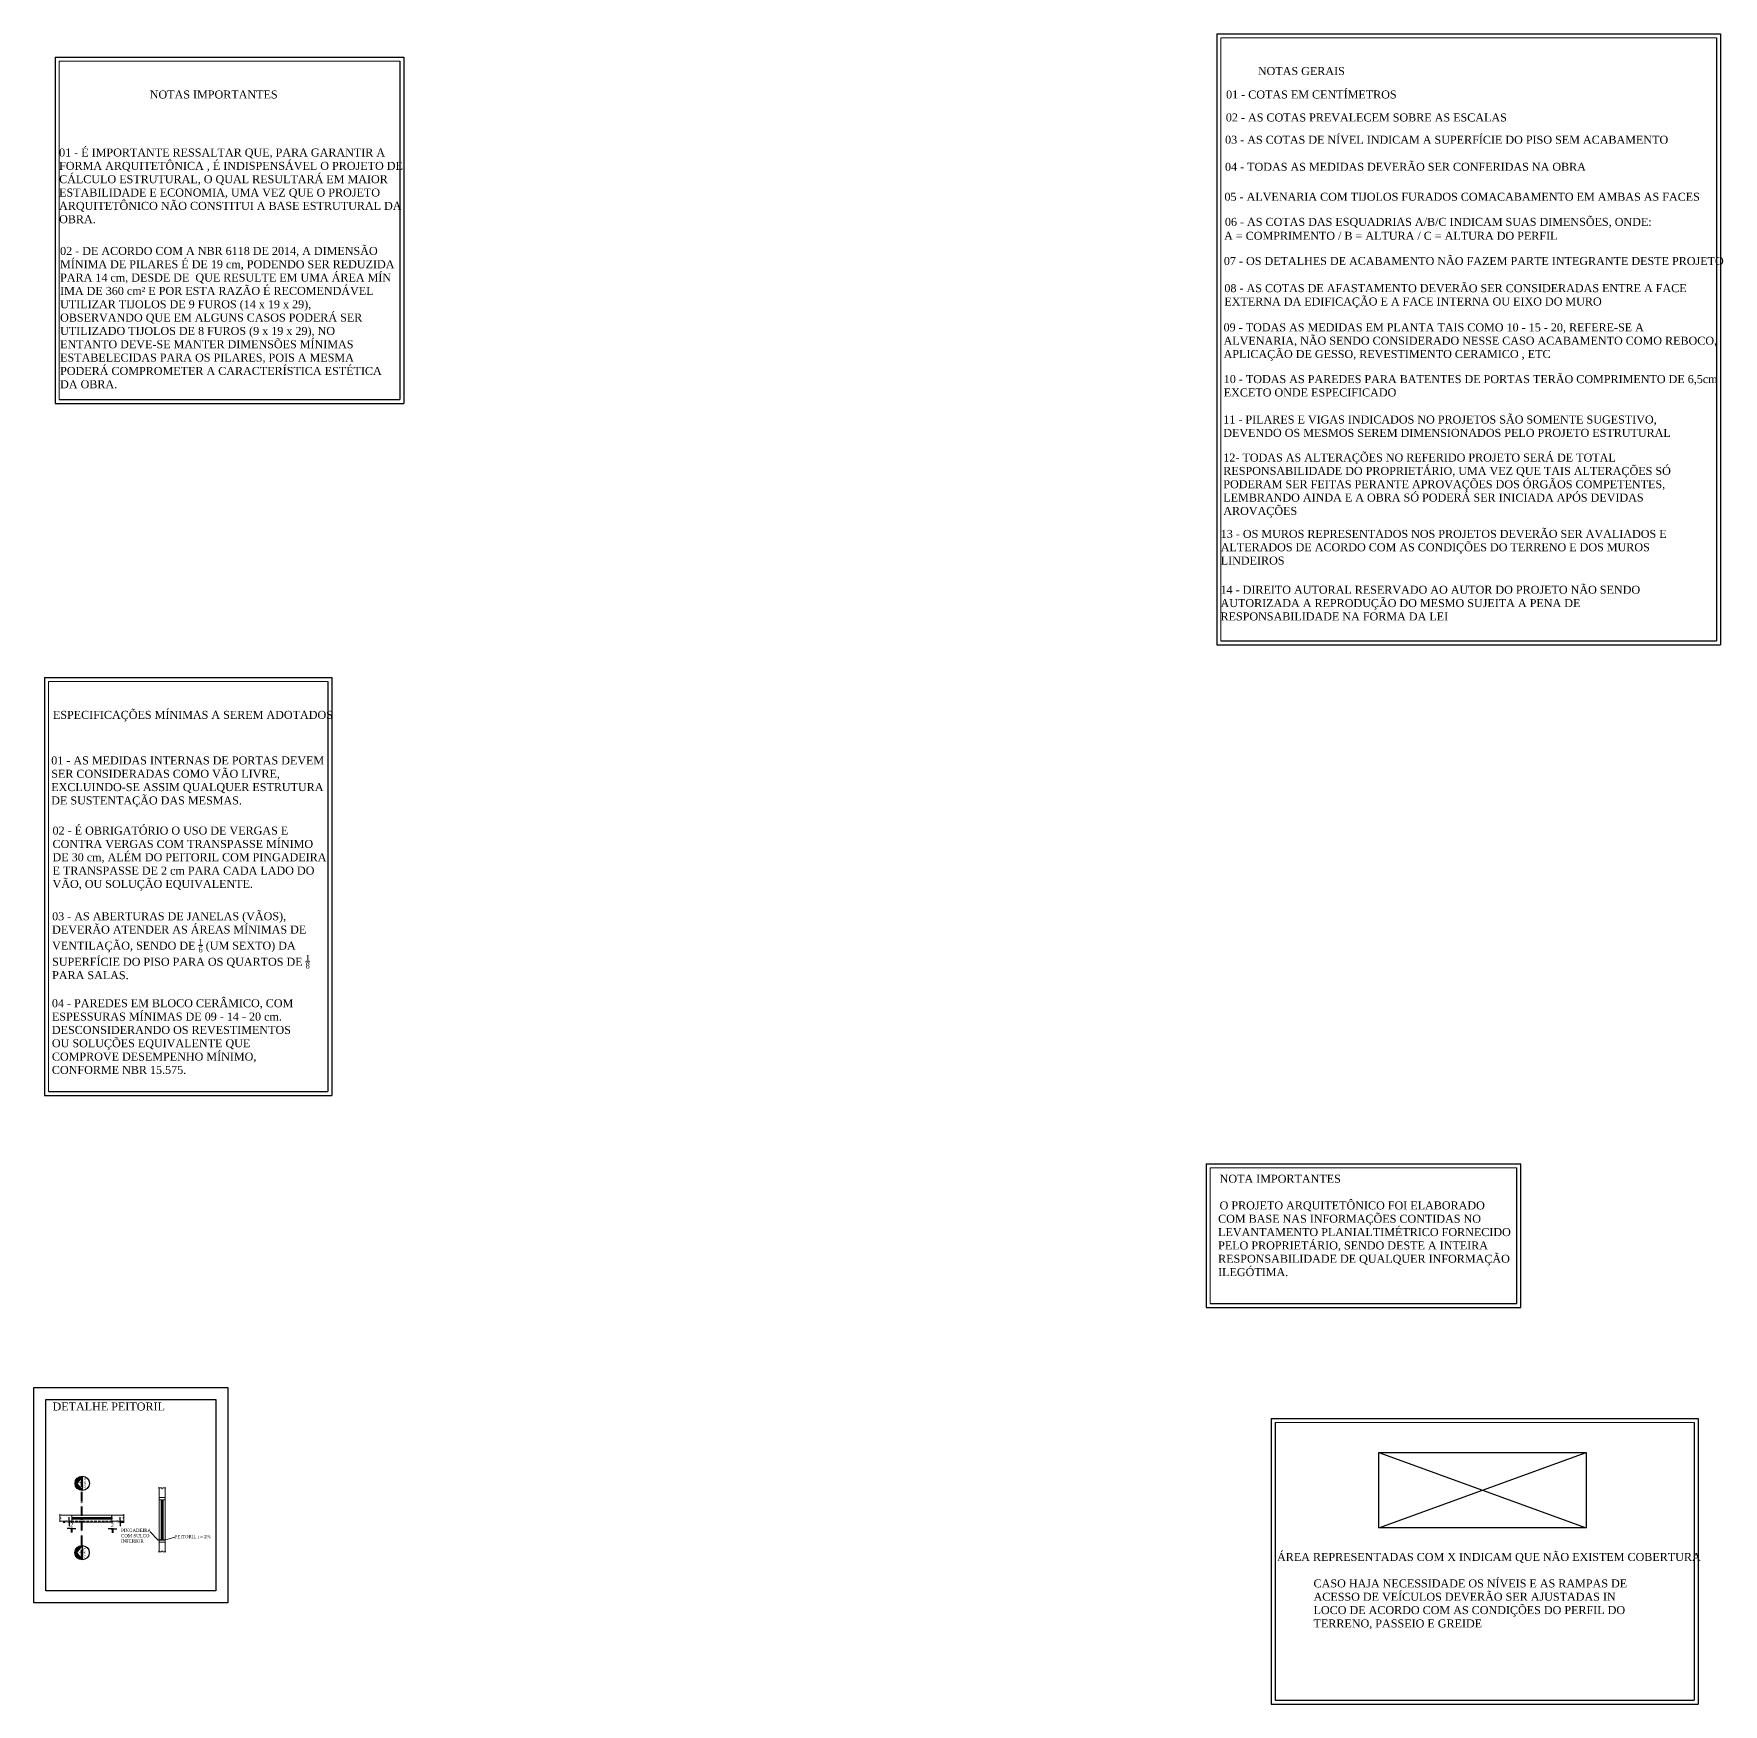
# Model space of a CAD drawing. Header units: millimetres. Extents: x 103208 to 171806, y -164 to 10038.
# Drawn here: x 167583 to 171806, y 2098 to 6273 of the extents above; entities that cross this region are included whole.
import ezdxf

# ---------------------------------------------------------------- set-up
doc = ezdxf.new("R2010")
doc.units = ezdxf.units.MM
doc.linetypes.add('ACAD_ISO06W100', pattern=[36, 24, -3, 0, -3, 0, -3, 0, -3])
doc.linetypes.add('HIDDEN', pattern=[9.525, 6.35, -3.175])
for name, color, linetype in [('01', 1, 'Continuous'), ('ARBOLES', 3, 'Continuous'), ('Fechamento Varanda', 3, 'Continuous'), ('Hachuria - Moveis', 1, 'Continuous'), ('Piso', 55, 'Continuous'), ('PN010', 1, 'Continuous')]:
    doc.layers.add(name, color=color, linetype=linetype)
doc.layers.add('A1-LG', color=7, linetype='Continuous', plot=False)
for name, color, linetype, lineweight in [('Corte Planta', 4, 'ACAD_ISO06W100', 40), ('COTAS', 7, 'Continuous', 0), ('Hachura', 1, 'Continuous', 9), ('Pilares Sub-solo', 7, 'Continuous', 70), ('Pisos Externos', 15, 'Continuous', 9), ('Portas - Janelas', 2, 'Continuous', 20), ('Projeção Janela', 15, 'HIDDEN', 9)]:
    doc.layers.add(name, color=color, linetype=linetype, lineweight=lineweight)
doc.styles.add('Valéria', font='romantic.ttf', dxfattribs={"height": 10})
doc.dimstyles.new('Cota - 50', dxfattribs={"dimtxt": 10, "dimasz": 5, "dimexe": 10, "dimexo": 20, "dimgap": 5, "dimtad": 1, "dimtxsty": 'Valéria', "dimblk": 'DOT', "dimcen": 0, "dimclrd": 12, "dimclre": 12, "dimclrt": 2, "dimazin": 2, "dimtfac": 1, "dimtix": 1, "dimtmove": 0, "dimatfit": 3, "dimldrblk": 'DOT', "dimfxl": 1, "dimarcsym": 0})

# ---------------------------------------------------------------- blocks, each defined once
blk = doc.blocks.new('_Dot')
at = {"color": 0, "linetype": 'ByBlock', "lineweight": -2}
blk.add_line((-0.5, 0), (-1, 0), dxfattribs=at)
at = {"color": 0, "linetype": 'ByBlock', "const_width": 0.5}
blk.add_lwpolyline([(-0.25, 0, 1), (0.25, 0, 1)], format="xyb", close=True, dxfattribs=at)
blk = doc.blocks.new('*D469')
at = {"color": 12, "lineweight": -2, "transparency": 16777216}
for p, q in [((167671.5, 2536.7), (167666.5, 2536.7)), ((167676.5, 2536.7), (167678.5, 2536.7)), ((167676.5, 2535.5), (167676.5, 2526.7)), ((167678.5, 2535.5), (167678.5, 2526.7)), ((167683.5, 2536.7), (167688.5, 2536.7))]:
    blk.add_line(p, q, dxfattribs=at)
at = {"layer": 'Defpoints', "color": 0, "transparency": 16777216}
for p in [(167676.5, 2555.5), (167678.5, 2555.5), (167678.5, 2536.7)]:
    blk.add_point(p, dxfattribs=at)
at = {"color": 12, "lineweight": -2, "transparency": 16777216, "xscale": 5, "yscale": 5, "zscale": 5}
blk.add_blockref('_Dot', (167676.5, 2536.7), dxfattribs=at)
at = {"color": 12, "lineweight": -2, "transparency": 16777216, "xscale": 5, "yscale": 5, "zscale": 5, "rotation": 180}
blk.add_blockref('_Dot', (167678.5, 2536.7), dxfattribs=at)
at = {"color": 2, "transparency": 16777216, "insert": (167677.5, 2546.7), "char_height": 10, "attachment_point": 5, "style": 'Valéria'}
blk.add_mtext('2', dxfattribs=at)
blk = doc.blocks.new('*D470')
at = {"layer": 'Defpoints', "color": 0, "transparency": 16777216}
for p in [(167778.5, 2555.5), (167780.5, 2555.5), (167780.5, 2535.8)]:
    blk.add_point(p, dxfattribs=at)
at = {"layer": 'Portas - Janelas', "color": 12, "lineweight": -2, "transparency": 16777216}
for p, q in [((167773.5, 2535.8), (167768.5, 2535.8)), ((167778.5, 2535.8), (167780.5, 2535.8)), ((167778.5, 2535.5), (167778.5, 2525.8)), ((167780.5, 2535.5), (167780.5, 2525.8)), ((167785.5, 2535.8), (167790.5, 2535.8))]:
    blk.add_line(p, q, dxfattribs=at)
at = {"layer": 'Portas - Janelas', "color": 12, "lineweight": -2, "transparency": 16777216, "xscale": 5, "yscale": 5, "zscale": 5}
blk.add_blockref('_Dot', (167778.5, 2535.8), dxfattribs=at)
at = {"layer": 'Portas - Janelas', "color": 12, "lineweight": -2, "transparency": 16777216, "xscale": 5, "yscale": 5, "zscale": 5, "rotation": 180}
blk.add_blockref('_Dot', (167780.5, 2535.8), dxfattribs=at)
at = {"layer": 'Portas - Janelas', "color": 2, "transparency": 16777216, "insert": (167779.5, 2545.8), "char_height": 10, "attachment_point": 5, "style": 'Valéria'}
blk.add_mtext('2', dxfattribs=at)
blk = doc.blocks.new('*D471')
at = {"color": 12, "lineweight": -2, "transparency": 16777216}
for p, q in [((167656.5, 2555.5), (167661.8, 2555.5)), ((167656.5, 2552.5), (167661.8, 2552.5)), ((167671.8, 2560.5), (167671.8, 2565.5)), ((167671.8, 2555.5), (167671.8, 2552.5)), ((167671.8, 2547.5), (167671.8, 2542.5))]:
    blk.add_line(p, q, dxfattribs=at)
at = {"layer": 'Defpoints', "color": 0, "transparency": 16777216}
for p in [(167671.8, 2552.5), (167676.5, 2555.5), (167676.5, 2552.5)]:
    blk.add_point(p, dxfattribs=at)
at = {"color": 12, "lineweight": -2, "transparency": 16777216, "xscale": 5, "yscale": 5, "zscale": 5}
for p, rotation in [((167671.8, 2555.5), 270), ((167671.8, 2552.5), 90)]:
    blk.add_blockref('_Dot', p, dxfattribs=dict(at, rotation=rotation))
at = {"color": 2, "transparency": 16777216, "insert": (167661.7, 2554), "char_height": 10, "attachment_point": 5, "rotation": 90, "style": 'Valéria'}
blk.add_mtext('3', dxfattribs=at)
blk = doc.blocks.new('*D472')
at = {"color": 12, "lineweight": -2, "transparency": 16777216}
for p, q in [((167799.3, 2560.5), (167799.3, 2565.5)), ((167799.3, 2555.5), (167799.3, 2552.5)), ((167799.3, 2547.5), (167799.3, 2542.5)), ((167800.5, 2555.5), (167809.3, 2555.5)), ((167800.5, 2552.5), (167809.3, 2552.5))]:
    blk.add_line(p, q, dxfattribs=at)
at = {"layer": 'Defpoints', "color": 0, "transparency": 16777216}
for p in [(167780.5, 2555.5), (167780.5, 2552.5), (167799.3, 2552.5)]:
    blk.add_point(p, dxfattribs=at)
at = {"color": 12, "lineweight": -2, "transparency": 16777216, "xscale": 5, "yscale": 5, "zscale": 5}
for p, rotation in [((167799.3, 2555.5), 270), ((167799.3, 2552.5), 90)]:
    blk.add_blockref('_Dot', p, dxfattribs=dict(at, rotation=rotation))
at = {"color": 2, "transparency": 16777216, "insert": (167789.2, 2554), "char_height": 10, "attachment_point": 5, "rotation": 90, "style": 'Valéria'}
blk.add_mtext('3', dxfattribs=at)

msp = doc.modelspace()

# ---------------------------------------------------------------- hatches: boundary and pattern name
h = msp.add_hatch(color=2)
h.dxf.hatch_style = 1
h.paths.add_polyline_path([(167686.13187, 2649.84749, 0.3818407262), (167702.06173, 2632.02952), (167702.06173, 2634.42425), (167690.19971, 2649.91779), (167702.06173, 2664.96137), (167702.06173, 2667.66546, 0.3818407262)])
h = msp.add_hatch(color=2)
h.dxf.hatch_style = 1
h.paths.add_polyline_path([(167701.76693, 2491.66343), (167701.76693, 2494.36752, 0.3818407262), (167685.83706, 2476.54955, 0.3818407262), (167701.76693, 2458.73158), (167701.76693, 2461.12631), (167689.90491, 2476.61985)])

# ---------------------------------------------------------------- linework, layer by layer
for p, q in [((170539.8926, 6273.43879), (171798.94422, 6273.43879)), ((170539.8926, 6273.43879), (170539.8926, 4745.56147)), ((171798.94422, 6273.43879), (171798.94422, 4745.56147)), ((167636.29053, 6214.75588), (168507.72374, 6214.75588)), ((167636.29053, 6214.75588), (167636.29053, 5349.07748)), ((168507.72374, 6214.75588), (168507.72374, 5349.07748)), ((170539.8926, 4745.56147), (171798.94422, 4745.56147)), ((167609.61131, 4663.96844), (168328.24668, 4663.96844)), ((167609.61131, 4663.96844), (167609.61131, 3619.38328)), ((168328.24668, 4663.96844), (168328.24668, 3619.38328)), ((167609.61131, 3619.38328), (168328.24668, 3619.38328)), ((170513.29663, 3448.28342), (171299.68868, 3448.28342)), ((170513.29663, 3448.28342), (170513.29663, 3089.5268)), ((171299.68868, 3089.5268), (171299.68868, 3448.28342)), ((170513.29663, 3089.5268), (171299.68868, 3089.5268)), ((170676.0585, 2811.61673), (171742.88419, 2811.61673)), ((170676.0585, 2811.61673), (170676.0585, 2097.7816)), ((171742.88419, 2811.61673), (171742.88419, 2097.7816)), ((170944.94631, 2726.6611), (171463.02514, 2538.67436)), ((170944.94631, 2538.67436), (171463.02514, 2726.6611)), ((167702.06173, 2664.96137), (167690.19971, 2649.91779)), ((167702.06173, 2667.77735), (167702.06173, 2664.96137)), ((167690.19971, 2649.91779), (167702.06173, 2634.42425)), ((167701.76693, 2491.66343), (167689.90491, 2476.61985)), ((167701.76693, 2494.47941), (167701.76693, 2491.66343)), ((167689.90491, 2476.61985), (167701.76693, 2461.12631)), ((170676.0585, 2097.7816), (171742.88419, 2097.7816))]:
    msp.add_line(p, q)
for points in [[(167582.99535, 2889.27911), (168068.1005, 2889.27911), (168068.1005, 2351.28139), (167582.99535, 2351.28139)], [(170944.94631, 2726.6611), (171463.02514, 2726.6611), (171463.02514, 2538.67436), (170944.94631, 2538.67436)]]:
    msp.add_lwpolyline(points, close=True)
at = {"layer": '01'}
for p, q in [((170523.29663, 3099.5268), (171289.68868, 3099.5268)), ((170686.0585, 2107.7816), (171732.88419, 2107.7816))]:
    msp.add_line(p, q, dxfattribs=at)
msp.add_lwpolyline([(167612.99535, 2859.27911), (168038.1005, 2859.27911), (168038.1005, 2381.28139), (167612.99535, 2381.28139)], close=True, dxfattribs=at)
at = {"layer": 'A1-LG'}
msp.add_line((167636.29053, 5349.07748), (168507.72374, 5349.07748), dxfattribs=at)
at = {"layer": 'ARBOLES'}
for p, q in [((167704.06173, 2667.77735), (167704.06173, 2631.91762)), ((167703.76693, 2494.47941), (167703.76693, 2458.61968))]:
    msp.add_line(p, q, dxfattribs=at)
for centre in [(167704.06173, 2649.84749), (167703.76693, 2476.54955)]:
    msp.add_circle(centre, 17.92986, dxfattribs=at)
at = {"layer": 'Corte Planta'}
msp.add_line((167702.06173, 2664.96137), (167702.06173, 2458.8411), dxfattribs=at)
at = {"layer": 'COTAS', "color": 1}
for p, q in [((170549.8926, 6263.43879), (171788.94422, 6263.43879)), ((170549.8926, 6263.43879), (170549.8926, 4755.56147)), ((167646.29053, 6204.75588), (168497.72374, 6204.75588)), ((167646.29053, 6204.75588), (167646.29053, 5359.07748)), ((167619.61131, 4653.96844), (168318.24668, 4653.96844)), ((167619.61131, 4653.96844), (167619.61131, 3629.38328)), ((170523.29663, 3438.28342), (171289.68868, 3438.28342)), ((170523.29663, 3438.28342), (170523.29663, 3099.5268)), ((170686.0585, 2801.61673), (171732.88419, 2801.61673))]:
    msp.add_line(p, q, dxfattribs=at)
at = {"layer": 'Hachura'}
for p, q in [((167901.30485, 2608.68869), (167901.31048, 2606.66153)), ((167904.8063, 2608.17124), (167901.80631, 2608.16291)), ((167901.80631, 2608.16291), (167901.81048, 2606.66292)), ((167902.30631, 2608.1643), (167902.58102, 2509.16468)), ((167904.3063, 2608.16985), (167904.58101, 2509.17023)), ((167904.8063, 2608.17124), (167904.81046, 2606.67124)), ((167905.30487, 2608.68852), (167905.31046, 2606.67263)), ((167678.48356, 2560.68472), (167680.51072, 2560.69035)), ((167678.48373, 2564.68474), (167680.49962, 2564.69033)), ((167679.00101, 2564.18617), (167680.50101, 2564.19034)), ((167679.00101, 2564.18617), (167679.00934, 2561.18619)), ((167679.0024, 2563.68618), (167778.00202, 2563.96088)), ((167679.00795, 2561.68618), (167778.00757, 2561.96089)), ((167679.00934, 2561.18619), (167680.50933, 2561.19035))]:
    msp.add_line(p, q, dxfattribs=at)
at = {"layer": 'Hachuria - Moveis'}
for p, q in [((167778.48375, 2564.96222), (167776.49925, 2564.95672)), ((167778.00063, 2564.46088), (167776.50064, 2564.45672)), ((167778.00896, 2561.46089), (167776.50896, 2561.45673)), ((167778.48358, 2560.96221), (167776.51035, 2560.95673)), ((167778.00063, 2564.46088), (167778.00896, 2561.46089)), ((167901.58234, 2508.68868), (167901.57686, 2510.6619)), ((167902.08102, 2509.1633), (167902.07686, 2510.66329)), ((167905.08101, 2509.17162), (167902.08102, 2509.1633)), ((167905.08101, 2509.17162), (167905.07685, 2510.67161)), ((167905.58235, 2508.6885), (167905.57684, 2510.673))]:
    msp.add_line(p, q, dxfattribs=at)
at = {"layer": 'Piso'}
for p, q in [((167901.31048, 2606.66153), (167901.57686, 2510.6619)), ((167901.81048, 2606.66292), (167902.07686, 2510.66329)), ((167904.81046, 2606.67124), (167905.07685, 2510.67161)), ((167905.31046, 2606.67263), (167905.57684, 2510.673)), ((167680.49962, 2564.69033), (167776.49925, 2564.95672)), ((167680.50101, 2564.19034), (167776.50064, 2564.45672)), ((167680.50933, 2561.19035), (167776.50896, 2561.45673)), ((167680.51072, 2560.69035), (167776.51035, 2560.95673))]:
    msp.add_line(p, q, dxfattribs=at)
at = {"layer": 'Pisos Externos'}
for p, q in [((167893.08237, 2508.6935), (167874.25216, 2528.73081)), ((167910.06924, 2508.18426), (167935.69215, 2515.52161))]:
    msp.add_line(p, q, dxfattribs=at)
at = {"layer": 'PN010'}
for p, q in [((171788.94422, 6263.43879), (171788.94422, 4755.56147)), ((168497.72374, 6204.75588), (168497.72374, 5359.07748)), ((167646.29053, 5359.07748), (168497.72374, 5359.07748)), ((170549.8926, 4755.56147), (171788.94422, 4755.56147)), ((168318.24668, 4653.96844), (168318.24668, 3629.38328)), ((167619.61131, 3629.38328), (168318.24668, 3629.38328)), ((171289.68868, 3099.5268), (171289.68868, 3438.28342)), ((170686.0585, 2801.61673), (170686.0585, 2107.7816)), ((171732.88419, 2801.61673), (171732.88419, 2107.7816))]:
    msp.add_line(p, q, dxfattribs=at)
at = {"layer": 'Portas - Janelas'}
for p, q in [((167896.12017, 2638.68827), (167894.12018, 2638.69321)), ((167896.11145, 2608.69262), (167896.12018, 2638.69262)), ((167902.30177, 2638.68827), (167896.12017, 2638.68827)), ((167903.51258, 2635.62655), (167902.30177, 2638.68827)), ((167905.53059, 2638.68827), (167903.51258, 2635.62655)), ((167911.08792, 2638.68827), (167905.53059, 2638.68827)), ((167911.08237, 2508.68827), (167911.08792, 2638.68827)), ((167911.08792, 2638.68827), (167913.08792, 2638.68819)), ((167896.08237, 2508.68891), (167896.08664, 2608.68891)), ((167911.08664, 2608.68827), (167896.11145, 2608.69262)), ((167911.08838, 2614.68827), (167896.1132, 2614.69262)), ((167648.48398, 2555.50005), (167648.47905, 2553.50005)), ((167678.47963, 2555.49132), (167648.47963, 2555.50005)), ((167648.48398, 2570.46779), (167648.48406, 2572.46779)), ((167778.48398, 2570.46225), (167648.48398, 2570.46779)), ((167648.48398, 2570.46779), (167648.48398, 2564.91046)), ((167648.48398, 2564.91046), (167651.5457, 2562.89245)), ((167651.5457, 2562.89245), (167648.48398, 2561.68164)), ((167648.48398, 2561.68164), (167648.48398, 2555.50005)), ((167676.48334, 2555.49191), (167676.48334, 2552.4666)), ((167676.48334, 2552.49191), (167780.48334, 2552.49191)), ((167678.48398, 2570.46651), (167678.47963, 2555.49132)), ((167778.48398, 2570.46225), (167778.47962, 2555.46225)), ((167778.47962, 2555.46225), (167808.47962, 2555.45352)), ((167778.48398, 2570.46225), (167808.48398, 2570.45352)), ((167780.48334, 2555.46225), (167780.48334, 2552.49191)), ((167808.48398, 2564.89619), (167805.42226, 2562.87818)), ((167805.42226, 2562.87818), (167808.48398, 2561.66738)), ((167808.48398, 2555.48578), (167808.47904, 2553.45352)), ((167808.48398, 2570.45352), (167808.48456, 2572.45352)), ((167808.48398, 2570.45352), (167808.48398, 2564.89619)), ((167808.48398, 2561.66738), (167808.48398, 2555.48578)), ((167893.08237, 2508.6935), (167893.08208, 2507.6935)), ((167911.08208, 2507.68827), (167893.08208, 2507.6935)), ((167911.08237, 2508.68827), (167893.08237, 2508.6935)), ((167896.08208, 2507.69263), (167896.07365, 2478.69263)), ((167911.08063, 2502.68827), (167896.08063, 2502.69263)), ((167896.08237, 2508.69263), (167896.08237, 2508.68891)), ((167911.08237, 2508.68827), (167911.07365, 2478.68827)), ((167896.10591, 2478.68827), (167894.07365, 2478.69321)), ((167902.2875, 2478.68827), (167896.10591, 2478.68827)), ((167903.49831, 2481.74999), (167902.2875, 2478.68827)), ((167905.51632, 2478.68827), (167903.49831, 2481.74999)), ((167911.07365, 2478.68827), (167905.51632, 2478.68827)), ((167911.07365, 2478.68827), (167913.07365, 2478.68769))]:
    msp.add_line(p, q, dxfattribs=at)
at = {"layer": 'Projeção Janela'}
msp.add_line((167778.48334, 2555.46225), (167678.48334, 2555.46651), dxfattribs=at)

# ---------------------------------------------------------------- texts
at = {"layer": 'COTAS', "color": 1, "char_height": 20, "attachment_point": 1, "style": 'Valéria'}
for s, width, heights, insert in [('02 - AS COTAS PREVALECEM SOBRE AS ESCALAS', 1993.1257736, [36.0317], (170562.6491, 6074.24458)), ('03 - AS COTAS DE NÍVEL INDICAM A SUPERFÍCIE DO PISO SEM ACABAMENTO', 2230.6881964, [46.66501], (170560.71378, 6018.59476)), ('04 - TODAS AS MEDIDAS DEVERÃO SER CONFERIDAS NA OBRA', 2021.095385, [0], (170560.57385, 5950.96796)), ('05 - ALVENARIA COM TIJOLOS FURADOS COMACABAMENTO EM AMBAS AS FACES', 1999.7854677, [44.34974], (170559.18639, 5876.0757)), ('06 - AS COTAS DAS ESQUADRIAS A/B/C INDICAM SUAS DIMENSÕES, ONDE:  ', 2009.2269738, [48.18701], (170560.29909, 5813.29876)), ('02 - DE ACORDO COM A NBR 6118 DE 2014, A DIMENSÃO MÍNIMA DE PILARES É DE 19 cm, PODENDO SER REDUZIDA PARA 14 cm, DESDE DE  QUE RESULTE EM UMA ÁREA MÍN\\PIMA DE 360 cm² E POR ESTA RAZÃO É RECOMENDÁVEL UTILIZAR TIJOLOS DE 9 FUROS (14 x 19 x 29), OBSERVANDO QUE EM ALGUNS CASOS PODERÁ SER UTILIZADO TIJOLOS DE 8 FUROS (9 x 19 x 29), NO ENTANTO DEVE-SE MANTER DIMENSÕES MÍNIMAS ESTABELECIDAS PARA OS PILARES, POIS A MESMA PODERÁ COMPROMETER A CARACTERÍSTICA ESTÉTICA DA OBRA.', 834.3882828, [423.86104], (167648.77895, 5740.70302)), ('A = COMPRIMENTO / B = ALTURA / C = ALTURA DO PERFIL', 2002.7465256, [65.99014], (170558.38652, 5778.50557)), ('07 - OS DETALHES DE ACABAMENTO NÃO FAZEM PARTE INTEGRANTE DESTE PROJETO', 2024.0517298, [57.26909], (170557.69721, 5715.49552)), ('08 - AS COTAS DE AFASTAMENTO DEVERÃO SER CONSIDERADAS ENTRE A FACE EXTERNA DA EDIFICAÇÃO E A FACE INTERNA OU EIXO DO MURO', 1244.1826541, [138.42335], (170558.99815, 5647.55922)), ('09 - TODAS AS MEDIDAS EM PLANTA TAIS COMO 10 - 15 - 20, REFERE-SE A ALVENARIA, NÃO SENDO CONSIDERADO NESSE CASO ACABAMENTO COMO REBOCO, APLICAÇÃO DE GESSO, REVESTIMENTO CERAMICO , ETC', 1232.3268441, [146.9996], (170556.97706, 5549.60798)), ('10 - TODAS AS PAREDES PARA BATENTES DE PORTAS TERÃO COMPRIMENTO DE 6,5cm EXCETO ONDE ESPECIFICADO', 1273.7981666, [127.07081], (170557.45702, 5420.2397)), ('11 - PILARES E VIGAS INDICADOS NO PROJETOS SÃO SOMENTE SUGESTIVO, DEVENDO OS MESMOS SEREM DIMENSIONADOS PELO PROJETO ESTRUTURAL', 1223.0906613, [114.49413], (170556.26901, 5319.1802)), ('12- TODAS AS ALTERAÇÕES NO REFERIDO PROJETO SERÁ DE TOTAL RESPONSABILIDADE DO PROPRIETÁRIO, UMA VEZ QUE TAIS ALTERAÇÕES SÓ PODERAM SER FEITAS PERANTE APROVAÇÕES DOS ÓRGÃOS COMPETENTES, LEMBRANDO AINDA E A OBRA SÓ PODERÁ SER INICIADA APÓS DEVIDAS AROVAÇÕES', 1224.7744463, [205.42836], (170556.36167, 5224.1156)), ('13 - OS MUROS REPRESENTADOS NOS PROJETOS DEVERÃO SER AVALIADOS E ALTERADOS DE ACORDO COM AS CONDIÇÕES DO TERRENO E DOS MUROS LINDEIROS', 1191.6977701, [110.73379], (170549.8926, 5033.28963)), ('14 - DIREITO AUTORAL RESERVADO AO AUTOR DO PROJETO NÃO SENDO AUTORIZADA A REPRODUÇÃO DO MESMO SUJEITA A PENA DE RESPONSABILIDADE NA FORMA DA LEI', 1184.1918379, [129.1353], (170549.31683, 4893.67616)), ('02 - É OBRIGATÓRIO O USO DE VERGAS E CONTRA VERGAS COM TRANSPASSE MÍNIMO DE 30 cm, ALÉM DO PEITORIL COM PINGADEIRA E TRANSPASSE DE 2 cm PARA CADA LADO DO VÃO, OU SOLUÇÃO EQUIVALENTE.', 685.0227432, [224.45231], (167629.89287, 4291.64726)), ('\\A1;03 - AS ABERTURAS DE JANELAS (VÃOS), DEVERÃO ATENDER AS ÁREAS MÍNIMAS DE VENTILAÇÃO, SENDO DE {\\H0.7x;\\S1/6;} (UM SEXTO) DA SUPERFÍCIE DO PISO PARA OS QUARTOS DE {\\H0.7x;\\S1/8;} PARA SALAS.', 642.7758717, [179.26564], (167628.81088, 4077.48776)), ('04 - PAREDES EM BLOCO CERÂMICO, COM ESPESSURAS MÍNIMAS DE 09 - 14 - 20 cm. DESCONSIDERANDO OS REVESTIMENTOS OU SOLUÇÕES EQUIVALENTE QUE COMPROVE DESEMPENHO MÍNIMO, CONFORME NBR 15.575.', 614.0770639, [265.61206], (167628.27607, 3860.06665))]:
    msp.add_mtext_dynamic_manual_height_columns(s, width=width, gutter_width=50, heights=heights, dxfattribs=dict(at, insert=insert))
at = {"layer": 'Fechamento Varanda', "char_height": 5, "attachment_point": 1, "rotation": 89.11387079, "style": 'Valéria'}
for s, insert in [('CORTE', (167707.20355, 2637.6993)), ('\\A1;A', (167695.70002, 2648.74961)), ('\\A1;A', (167695.91421, 2474.6165)), ('CORTE', (167706.90874, 2464.40136))]:
    msp.add_mtext(s, dxfattribs=dict(at, insert=insert))
at = {"layer": 'Pilares Sub-solo', "color": 7, "attachment_point": 1, "style": 'Valéria'}
for s, width, heights, insert, char_height in [('\\pxi1.1899;{\\C1;NOTAS GERAIS}', 1565.5593968, [48.54125], (170618.85595, 6190.37166), 20), ('\\pxi1.1899;{\\C1;NOTAS IMPORTANTES}', 1565.5593968, [48.54125], (167849.00628, 6131.68875), 20), ('{\\C1;01 - COTAS EM CENTÍMETROS}', 1955.2376625, [0], (170563.28528, 6131.70705), 20), ('{\\C1;01 - É IMPORTANTE RESSALTAR QUE, PARA GARANTIR A FORMA ARQUITETÔNICA , É INDISPENSÁVEL O PROJETO DE CÁLCULO ESTRUTURAL, O QUAL RESULTARÁ EM MAIOR ESTABILIDADE E ECONOMIA, UMA VEZ QUE O PROJETO ARQUITETÔNICO NÃO CONSTITUI A BASE ESTRUTURAL DA OBRA. }', 876.5273769, [266.08216], (167646.29053, 5986.62868), 20), ('\\pxi1.1899;{\\C1;ESPECIFICAÇÕES MÍNIMAS A SEREM ADOTADOS}', 1565.5593968, [48.54125], (167606.9601, 4580.90131), 20), ('{\\C1;01 - AS MEDIDAS INTERNAS DE PORTAS DEVEM SER CONSIDERADAS COMO VÃO LIVRE, EXCLUINDO-SE ASSIM QUALQUER ESTRUTURA DE SUSTENTAÇÃO DAS MESMAS.}', 687.9303276, [145.97094], (167626.64113, 4467.05086), 20), ('\\pxi1.1899;{\\C1;NOTA IMPORTANTES\\P\\P\\pi0.1899,l1;O PROJETO ARQUITETÔNICO FOI ELABORADO COM BASE NAS INFORMAÇÕES CONTIDAS NO LEVANTAMENTO PLANIALTIMÉTRICO FORNECIDO PELO PROPRIETÁRIO, SENDO DESTE A INTEIRA RESPONSABILIDADE DE QUALQUER INFORMAÇÃO ILEGÓTIMA.}', 750.1080705, [305.89801], (170523.29663, 3421.34311), 20), ('{\\C1;DETALHE PEITORIL}', 862.6966509, [9.00998], (167629.79047, 2852.01764), 20), ('{\\C1;PINGADEIRA COM SULCO INFERIOR}', 89.0003724, [81.18478], (167801.19049, 2536.38072), 8), ('{\\C1;PEITORIL i = 2%}', 862.6966509, [9.00998], (167935.09765, 2520.81774), 8), ('\\pxl2,qc;{\\C1;ÁREA REPRESENTADAS COM X INDICAM QUE NÃO EXISTEM COBERTURA}', 1087.2919896, [39.10296], (170656.50484, 2475.86914), 20), ('{\\C1;CASO HAJA NECESSIDADE OS NÍVEIS E AS RAMPAS DE ACESSO DE VEÍCULOS DEVERÃO SER AJUSTADAS IN LOCO DE ACORDO COM AS CONDIÇÕES DO PERFIL DO TERRENO, PASSEIO E GREIDE}', 793.7434506, [195.9588], (170781.91038, 2409.76174), 20)]:
    msp.add_mtext_dynamic_manual_height_columns(s, width=width, gutter_width=50, heights=heights, dxfattribs=dict(at, insert=insert, char_height=char_height))

# ---------------------------------------------------------------- dimensions: what is measured, and where the dimension line sits
for base, p1, p2, picture, middle in [((167671.77738, 2552.49191), (167676.48334, 2555.49191), (167676.48334, 2552.49191), '*D471', (167661.67383, 2553.99191)), ((167799.30436, 2552.46225), (167780.48334, 2555.46166), (167780.48334, 2552.46225), '*D472', (167789.20081, 2553.96195))]:
    dim = msp.add_linear_dim(base=base, p1=p1, p2=p2, angle=90, dimstyle='Cota - 50')
    dim.commit()
    dim.dimension.update_dxf_attribs({"geometry": picture, "text_midpoint": middle})
dim = msp.add_linear_dim(base=(167678.47963, 2536.72269), p1=(167676.48334, 2555.49191), p2=(167678.47963, 2555.49191), dimstyle='Cota - 50')
dim.commit()
dim.dimension.update_dxf_attribs({"geometry": '*D469', "text_midpoint": (167677.48148, 2546.72269)})
at = {"layer": 'Portas - Janelas'}
dim = msp.add_linear_dim(base=(167780.48334, 2535.82184), p1=(167778.47962, 2555.46225), p2=(167780.48334, 2555.46166), dimstyle='Cota - 50', dxfattribs=at)
dim.commit()
dim.dimension.update_dxf_attribs({"geometry": '*D470', "text_midpoint": (167779.48148, 2545.82184)})

doc.saveas('drawing.dxf')
